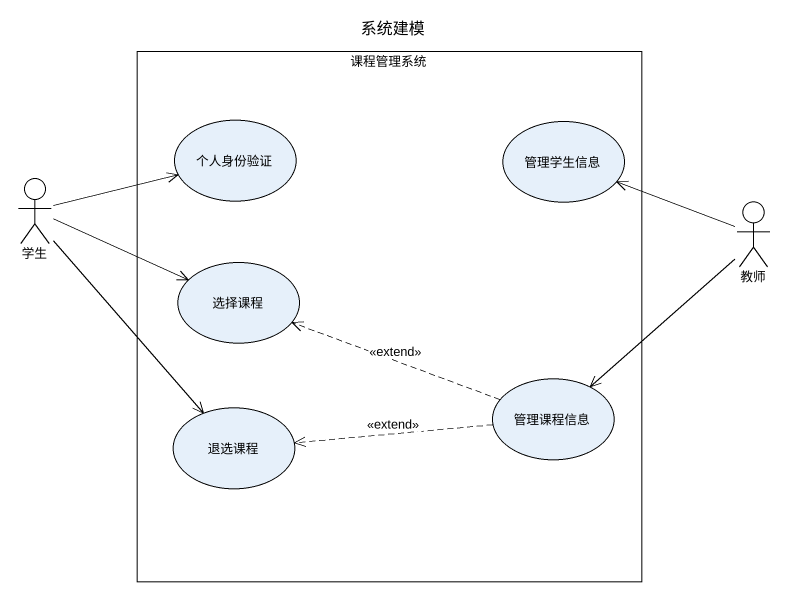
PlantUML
@startuml
title 系统建模
rectangle 课程管理系统 {
  usecase 个人身份验证
  usecase 管理学生信息
  usecase 选择课程
  usecase 管理课程信息
  usecase 退选课程
}
actor 学生
actor 教师
学生 -right-> 个人身份验证
学生 -right-> 选择课程
学生 --> 退选课程
教师 -left-> 管理学生信息
教师 --> 管理课程信息
管理课程信息 .left.> 选择课程 : <<extend>>
管理课程信息 .left.> 退选课程 : <<extend>>
@enduml
